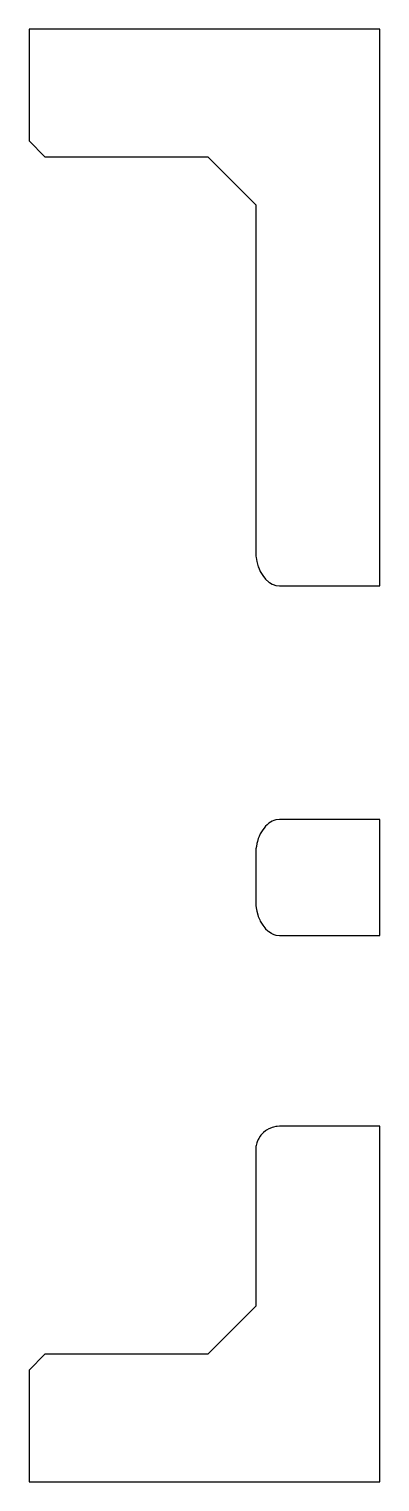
# Model space of a CAD drawing. Header units: metres. Extents: x 0 to 47.5, y 0 to 45.5.
# Drawn here: x 0 to 11, y 0 to 45.5 of the extents above.
import ezdxf

# ---------------------------------------------------------------- set-up
doc = ezdxf.new("R2010")
doc.units = ezdxf.units.M

msp = doc.modelspace()

# ---------------------------------------------------------------- linework, layer by layer
for p, q in [((11, 45.5), (0, 45.5)), ((0, 45.5), (0, 42)), ((11, 28.0635), (11, 45.5)), ((0, 42), (0.5, 41.5)), ((0.5, 41.5), (5.60409, 41.5)), ((5.60409, 41.5), (7.10409, 40)), ((7.10409, 40), (7.10409, 29.1609)), ((7.10409, 29.1609), (7.10607, 29.1241)), ((7.10607, 29.1241), (7.11332, 28.9892)), ((7.11332, 28.9892), (7.11938, 28.9523)), ((7.11938, 28.9523), (7.14079, 28.8218)), ((7.14079, 28.8218), (7.15101, 28.7857)), ((7.15101, 28.7857), (7.18583, 28.6627)), ((7.18583, 28.6627), (7.20013, 28.6285)), ((7.20013, 28.6285), (7.24732, 28.5159)), ((7.24732, 28.5159), (7.26549, 28.4847)), ((7.26549, 28.4847), (7.32376, 28.3849)), ((7.32376, 28.3849), (7.41325, 28.2731)), ((7.41325, 28.2731), (7.51359, 28.1831)), ((7.51359, 28.1831), (7.5407, 28.1667)), ((7.5407, 28.1667), (7.62232, 28.1172)), ((7.62232, 28.1172), (7.6511, 28.1071)), ((7.6511, 28.1071), (7.73676, 28.077)), ((7.73676, 28.077), (7.85409, 28.0635)), ((7.85409, 28.0635), (11, 28.0635)), ((7.36582, 20.4788), (7.32376, 20.4262)), ((7.41325, 20.5381), (7.36582, 20.4788)), ((7.46079, 20.5807), (7.41325, 20.5381)), ((7.51359, 20.628), (7.46079, 20.5807)), ((7.56542, 20.6595), (7.51359, 20.628)), ((7.62232, 20.6939), (7.56542, 20.6595)), ((7.6771, 20.7132), (7.62232, 20.6939)), ((7.73676, 20.7341), (7.6771, 20.7132)), ((7.85409, 20.7477), (7.73676, 20.7341)), ((11, 20.7477), (7.85409, 20.7477)), ((11, 17.1135), (11, 20.7477)), ((7.16128, 20.0617), (7.14079, 19.9894)), ((7.18583, 20.1485), (7.16128, 20.0617)), ((7.21415, 20.2161), (7.18583, 20.1485)), ((7.24732, 20.2953), (7.21415, 20.2161)), ((7.28291, 20.3563), (7.24732, 20.2953)), ((7.32376, 20.4262), (7.28291, 20.3563)), ((7.10817, 19.7263), (7.10409, 19.6503)), ((7.10409, 19.6503), (7.10409, 18.2109)), ((7.11332, 19.8219), (7.10817, 19.7263)), ((7.12565, 19.8971), (7.11332, 19.8219)), ((7.14079, 19.9894), (7.12565, 19.8971)), ((7.10409, 18.2109), (7.11041, 18.0934)), ((7.11041, 18.0934), (7.11332, 18.0392)), ((7.11332, 18.0392), (7.13247, 17.9225)), ((7.13247, 17.9225), (7.14079, 17.8718)), ((7.14079, 17.8718), (7.17273, 17.759)), ((7.17273, 17.759), (7.18583, 17.7127)), ((7.18583, 17.7127), (7.23012, 17.607)), ((7.23012, 17.607), (7.24732, 17.5659)), ((7.24732, 17.5659), (7.30313, 17.4703)), ((7.30313, 17.4703), (7.32376, 17.4349)), ((7.32376, 17.4349), (7.38987, 17.3523)), ((7.38987, 17.3523), (7.41325, 17.3231)), ((7.41325, 17.3231), (7.48808, 17.256)), ((7.48808, 17.256), (7.51359, 17.2331)), ((7.51359, 17.2331), (7.59526, 17.1836)), ((7.59526, 17.1836), (7.62232, 17.1672)), ((7.62232, 17.1672), (7.70866, 17.1369)), ((7.70866, 17.1369), (7.73676, 17.127)), ((7.73676, 17.127), (7.85409, 17.1135)), ((7.85409, 17.1135), (11, 17.1135)), ((7.35174, 10.9418), (7.32376, 10.9178)), ((7.41325, 10.9943), (7.35174, 10.9418)), ((7.44552, 11.0141), (7.41325, 10.9943)), ((7.51359, 11.0559), (7.44552, 11.0141)), ((7.5493, 11.0707), (7.51359, 11.0559)), ((7.62232, 11.1009), (7.5493, 11.0707)), ((7.66041, 11.1101), (7.62232, 11.1009)), ((7.73676, 11.1284), (7.66041, 11.1101)), ((7.776, 11.1315), (7.73676, 11.1284)), ((7.85409, 11.1377), (7.776, 11.1315)), ((11, 11.1377), (7.85409, 11.1377)), ((11, 0), (11, 11.1377)), ((7.11332, 10.5045), (7.10644, 10.4171)), ((7.12065, 10.5351), (7.11332, 10.5045)), ((7.14079, 10.6191), (7.12065, 10.5351)), ((7.15336, 10.6494), (7.14079, 10.6191)), ((7.18583, 10.7279), (7.15336, 10.6494)), ((7.20372, 10.7571), (7.18583, 10.7279)), ((7.24732, 10.8283), (7.20372, 10.7571)), ((7.27043, 10.8554), (7.24732, 10.8283)), ((7.32376, 10.9178), (7.27043, 10.8554)), ((7.10644, 10.4171), (7.10409, 10.3871)), ((7.10409, 10.3871), (7.10409, 5.5)), ((7.10409, 5.5), (5.60409, 4)), ((0.5, 4), (0, 3.5)), ((5.60409, 4), (0.5, 4)), ((0, 3.5), (0, 0)), ((0, 0), (11, 0))]:
    msp.add_line(p, q)

doc.saveas('drawing.dxf')
